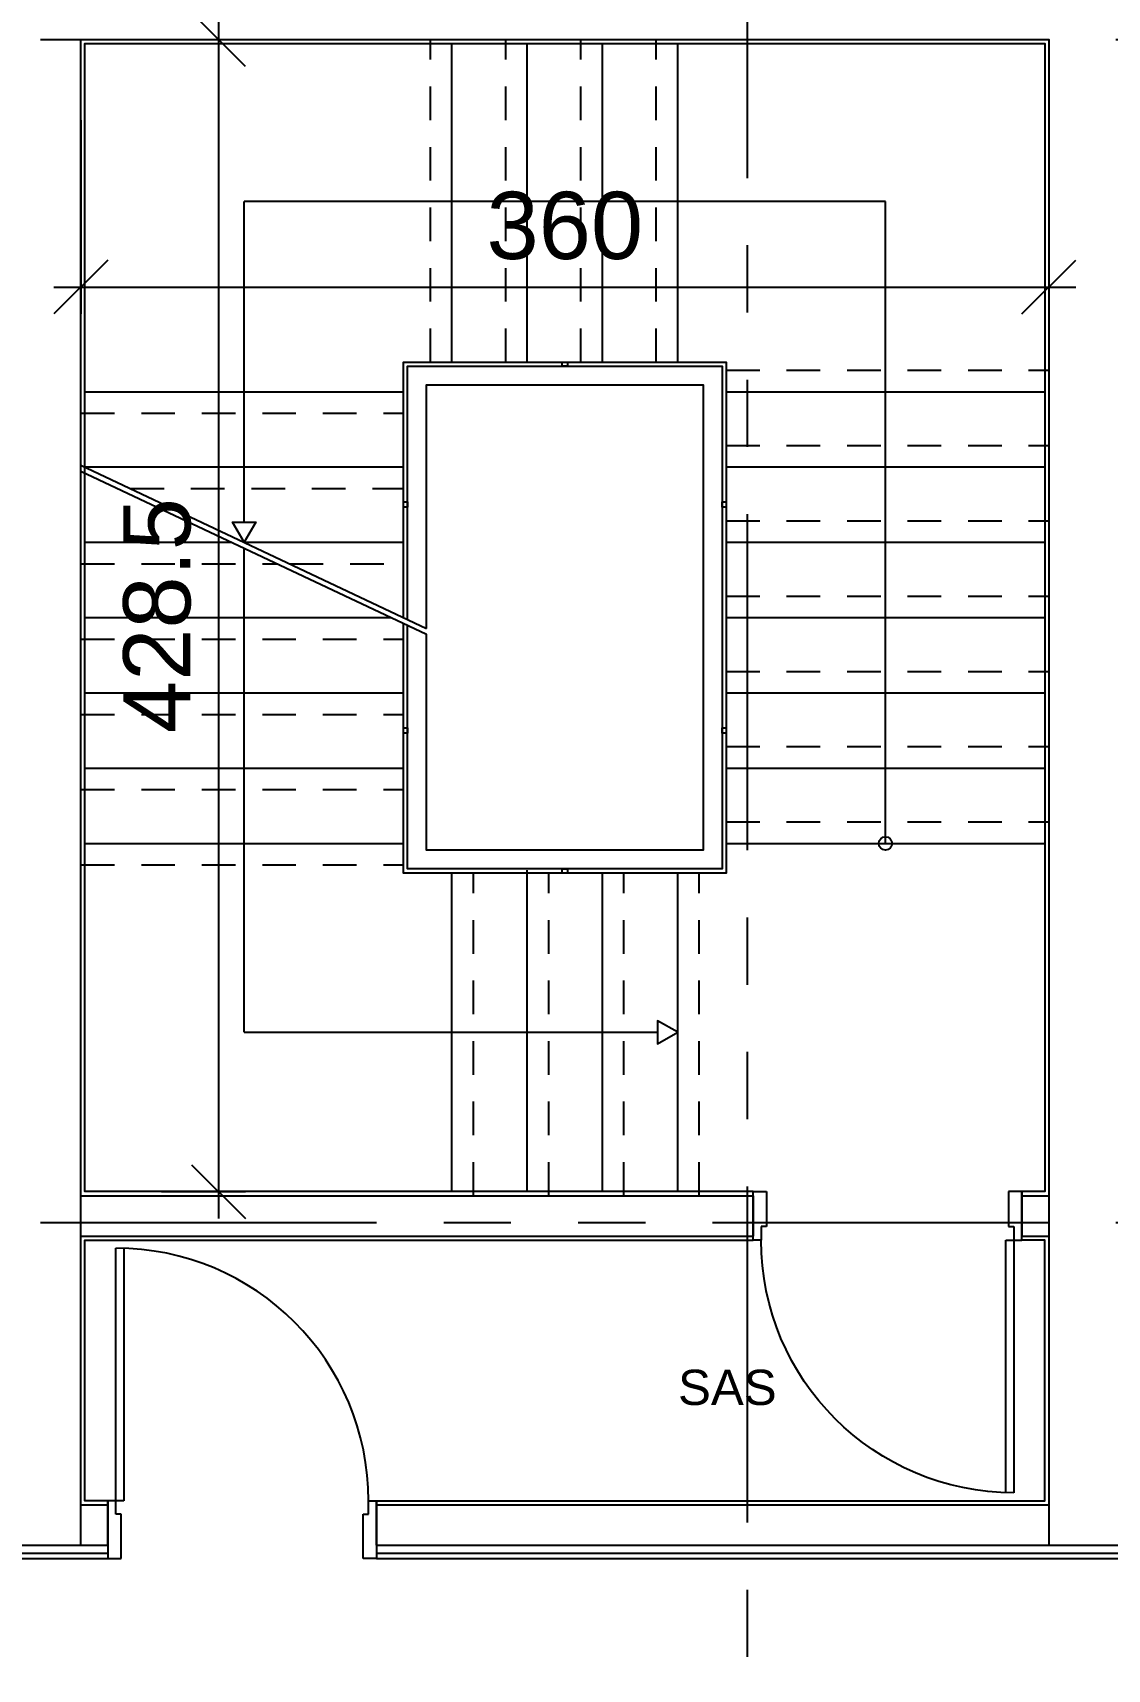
# Model space of a CAD drawing. Extents: x 453.8 to 514, y -2.6 to 70.8.
# Drawn here: x 475.44 to 479.43, y 11.19 to 17.27 of the extents above; entities that cross this region are included whole.
import ezdxf
from ezdxf.enums import TextEntityAlignment as Align

# ---------------------------------------------------------------- set-up
doc = ezdxf.new("R2010")
doc.units = 0
doc.header["$MEASUREMENT"] = 0
doc.header["$PDMODE"] = 35
doc.header["$PDSIZE"] = 0.3
doc.linetypes.add('AXIS_100$0$A-AXIS$0$PHANTOM', pattern=[2.5, 1.25, -0.25, 0.25, -0.25, 0.25, -0.25])
doc.linetypes.add('HIDDEN2', pattern=[0.1875, 0.125, -0.0625])
doc.layers.get('0').update_dxf_attribs({"linetype": 'CONTINUOUS'})
doc.layers.get('DEFPOINTS').update_dxf_attribs({"linetype": 'CONTINUOUS'})
for name, color, linetype in [('A-ANNO-IDTAG', 7, 'CONTINUOUS'), ('a-dim', 3, 'CONTINUOUS'), ('A-DOORS', 1, 'CONTINUOUS'), ('A-FLOR-HRAL', 15, 'CONTINUOUS'), ('A-FLOR-STRS', 40, 'CONTINUOUS'), ('A-FLOR-STRS-ARO', 1, 'CONTINUOUS'), ('A-PLASTER', 8, 'CONTINUOUS'), ('A-PORTE', 1, 'CONTINUOUS'), ('A-PROJ1H', 9, 'HIDDEN2'), ('A-sect-marble', 1, 'CONTINUOUS'), ('A-WALL', 4, 'CONTINUOUS'), ('AXIS_100$0$A-AXIS-100', 10, 'AXIS_100$0$A-AXIS$0$PHANTOM'), ('S-9-10TH$0$A-STR 9-10TH', 2, 'CONTINUOUS')]:
    doc.layers.add(name, color=color, linetype=linetype)
doc.styles.add('A100-STEXT', font='ARIAL.TTF', dxfattribs={"height": 0.25})
doc.styles.add('BLOCK', font='ARIAL.TTF', dxfattribs={"width": 0.8, "height": 0.25})
doc.dimstyles.new('A100-DIM', dxfattribs={"dimtxt": 0.25, "dimasz": 0.2, "dimexe": 0.1, "dimexo": 0.3, "dimgap": 0.1, "dimtad": 1, "dimlfac": 100, "dimdsep": 46, "dimtxsty": 'A100-STEXT', "dimblk1": 'OBLIQUE', "dimblk2": 'OBLIQUE', "dimsah": 1, "dimcen": -0.05, "dimdle": 0.1, "dimclrd": 15, "dimclre": 15, "dimclrt": 256, "dimadec": 0, "dimazin": 0, "dimtfac": 0.28, "dimtix": 1, "dimtmove": 2, "dimatfit": 3, "dimldrblk": 'OBLIQUE', "dimfxl": 0, "dimtolj": 1, "dimarcsym": 0})

# ---------------------------------------------------------------- blocks, each defined once
blk = doc.blocks.new('P100E18D')
at = {"layer": 'A-PORTE'}
for p, q in [((-0.18, -0.03), (-0.18, 0)), ((-0.18, 0), (0, 0)), ((0, 0), (0, -0.05)), ((-0.18, -0.03), (-1.12, -0.03)), ((-1.12, -0.06), (-0.18, -0.06)), ((-0.18, -0.06), (-0.18, -0.02)), ((-0.13, -0.03), (-0.18, -0.03)), ((-0.13, -0.05), (-0.13, -0.03)), ((0, -0.05), (-0.13, -0.05)), ((-0.18, -0.97), (-0.18, -1)), ((-0.13, -0.97), (-0.18, -0.97)), ((0, -0.95), (-0.13, -0.95)), ((-0.13, -0.95), (-0.13, -0.97)), ((0, -1), (0, -0.95)), ((-0.18, -1), (0, -1))]:
    blk.add_line(p, q, dxfattribs=at)
blk.add_arc((-0.18, -0.03), 0.94, 180, 270, dxfattribs=at)
blk = doc.blocks.new('P100E21.5D')
at = {"layer": 'A-PORTE'}
for p, q in [((0.03, 0.215), (0.03, 1.155)), ((0.06, 1.155), (0.06, 0.215)), ((0.03, 0.215), (0, 0.215)), ((0, 0.215), (0, 0)), ((0.06, 0.215), (0.02, 0.215)), ((0.03, 0.165), (0.03, 0.215)), ((0.97, 0.215), (1, 0.215)), ((0.97, 0.165), (0.97, 0.215)), ((1, 0.215), (1, 0)), ((0.05, 0.165), (0.03, 0.165)), ((0.05, 0), (0.05, 0.165)), ((0.95, 0), (0.95, 0.165)), ((0.95, 0.165), (0.97, 0.165)), ((0, 0), (0.05, 0)), ((1, 0), (0.95, 0))]:
    blk.add_line(p, q, dxfattribs=at)
blk.add_arc((0.03, 0.215), 0.94, 0, 90, dxfattribs=at)
blk = doc.blocks.new('_OBLIQUE')
at = {"color": 0, "linetype": 'ByBlock'}
blk.add_line((-0.5, -0.5), (0.5, 0.5), dxfattribs=at)
blk = doc.blocks.new('*D61')
at = {"layer": 'a-dim', "color": 15, "lineweight": -2}
for p, q in [((475.616, 16.95), (475.616, 16.229)), ((479.216, 16.95), (479.216, 16.229)), ((475.516, 16.329), (479.316, 16.329))]:
    blk.add_line(p, q, dxfattribs=at)
at = {"layer": 'DEFPOINTS', "color": 0}
for p in [(475.616, 17.25), (479.216, 17.25), (479.216, 16.329)]:
    blk.add_point(p, dxfattribs=at)
at = {"layer": 'a-dim', "color": 15, "lineweight": -2, "xscale": 0.2, "yscale": 0.2, "zscale": 0.2, "rotation": 180}
blk.add_blockref('_OBLIQUE', (475.616, 16.329), dxfattribs=at)
at = {"layer": 'a-dim', "color": 15, "lineweight": -2, "xscale": 0.2, "yscale": 0.2, "zscale": 0.2}
blk.add_blockref('_OBLIQUE', (479.216, 16.329), dxfattribs=at)
at = {"layer": 'a-dim', "insert": (477.416, 16.5567), "char_height": 0.25, "attachment_point": 5, "style": 'A100-STEXT'}
blk.add_mtext('\\A1;360', dxfattribs=at)
blk = doc.blocks.new('*D62')
at = {"layer": 'a-dim', "color": 15, "lineweight": -2}
for p, q in [((476.1278, 17.35), (476.1278, 12.865)), ((475.916, 17.25), (476.2278, 17.25)), ((475.916, 12.965), (476.2278, 12.965))]:
    blk.add_line(p, q, dxfattribs=at)
at = {"layer": 'DEFPOINTS', "color": 0}
for p in [(475.616, 17.25), (475.616, 12.965), (476.1278, 12.965)]:
    blk.add_point(p, dxfattribs=at)
at = {"layer": 'a-dim', "color": 15, "lineweight": -2, "xscale": 0.2, "yscale": 0.2, "zscale": 0.2}
for p, rotation in [((476.1278, 17.25), 90), ((476.1278, 12.965), 270)]:
    blk.add_blockref('_OBLIQUE', p, dxfattribs=dict(at, rotation=rotation))
at = {"layer": 'a-dim', "insert": (475.9002, 15.1075), "char_height": 0.25, "attachment_point": 5, "rotation": 90, "style": 'A100-STEXT'}
blk.add_mtext('\\A1;428.5', dxfattribs=at)

msp = doc.modelspace()

# ---------------------------------------------------------------- linework, layer by layer
at = {"layer": 'A-FLOR-HRAL'}
for p, q in [((475.61599, 15.66709), (476.90099, 15.05983)), ((475.61599, 15.64496), (476.90099, 15.0377))]:
    msp.add_line(p, q, dxfattribs=at)
for points in [[(476.81599, 15.1), (476.81599, 16.05), (478.01599, 16.05), (478.01599, 14.15), (476.81599, 14.15), (476.81599, 15.07787)], [(476.83099, 15.09291), (476.83099, 16.035), (478.00099, 16.035), (478.00099, 14.165), (476.83099, 14.165), (476.83099, 15.07078)], [(476.90099, 15.05983), (476.90099, 15.965), (477.93099, 15.965), (477.93099, 14.235), (476.90099, 14.235), (476.90099, 15.0377)]]:
    msp.add_lwpolyline(points, dxfattribs=at)
for points in [[(477.42599, 16.035), (477.40599, 16.035), (477.40599, 16.05), (477.42599, 16.05)], [(476.81599, 15.51), (476.81599, 15.53), (476.83099, 15.53), (476.83099, 15.51)], [(478.00099, 15.51), (478.00099, 15.53), (478.01599, 15.53), (478.01599, 15.51)], [(476.81599, 14.67), (476.81599, 14.69), (476.83099, 14.69), (476.83099, 14.67)], [(478.00099, 14.67), (478.00099, 14.69), (478.01599, 14.69), (478.01599, 14.67)], [(477.42599, 14.15), (477.40599, 14.15), (477.40599, 14.165), (477.42599, 14.165)]]:
    msp.add_lwpolyline(points, close=True, dxfattribs=at)
at = {"layer": 'A-FLOR-STRS'}
for p, q in [((476.99599, 16.05), (476.99599, 17.235)), ((477.27599, 16.05), (477.27599, 17.235)), ((477.55599, 16.05), (477.55599, 17.235)), ((477.83599, 16.05), (477.83599, 17.235)), ((475.63099, 15.94), (476.81599, 15.94)), ((478.01599, 15.94), (479.20099, 15.94)), ((475.63099, 15.66), (476.81599, 15.66)), ((478.01599, 15.66), (479.20099, 15.66)), ((475.63099, 15.38), (476.17665, 15.38)), ((476.22349, 15.38), (476.81599, 15.38)), ((478.01599, 15.38), (479.20099, 15.38)), ((475.63099, 15.1), (476.76915, 15.1)), ((478.01599, 15.1), (479.20099, 15.1)), ((475.63099, 14.82), (476.81599, 14.82)), ((478.01599, 14.82), (479.20099, 14.82)), ((475.63099, 14.54), (476.81599, 14.54)), ((478.01599, 14.54), (479.20099, 14.54)), ((475.63099, 14.26), (476.81599, 14.26)), ((478.01599, 14.26), (479.20099, 14.26)), ((476.99599, 12.965), (476.99599, 14.15)), ((477.27599, 12.965), (477.27599, 14.16)), ((477.55599, 12.965), (477.55599, 14.15)), ((477.83599, 12.965), (477.83599, 14.15))]:
    msp.add_line(p, q, dxfattribs=at)
at = {"layer": 'A-FLOR-STRS-ARO'}
for p, q in [((478.60849, 16.6475), (476.22349, 16.6475)), ((476.22349, 15.455), (476.22349, 16.6475)), ((478.60849, 14.26), (478.60849, 16.6475)), ((476.22349, 13.5575), (476.22349, 15.35787)), ((476.22349, 13.5575), (477.76099, 13.5575))]:
    msp.add_line(p, q, dxfattribs=at)
for points in [[(476.22349, 15.38), (476.18019, 15.455), (476.26679, 15.455)], [(477.83599, 13.5575), (477.76099, 13.6008), (477.76099, 13.5142)]]:
    msp.add_lwpolyline(points, close=True, dxfattribs=at)
msp.add_circle((478.60849, 14.26), 0.025, dxfattribs=at)
at = {"layer": 'A-PLASTER'}
for points in [[(478.11599, 12.95), (478.11599, 12.965), (475.63099, 12.965), (475.63099, 17.235), (479.20099, 17.235), (479.20099, 12.965), (479.11599, 12.965), (479.11599, 12.95)], [(478.11599, 12.95), (478.11599, 12.965), (475.63099, 12.965), (475.63099, 17.235), (479.20099, 17.235), (479.20099, 12.965), (479.11599, 12.965), (479.11599, 12.95)], [(475.71599, 11.8), (475.71599, 11.815), (475.63099, 11.815), (475.63099, 12.785), (478.11599, 12.785), (478.11599, 12.8)], [(476.71599, 11.8), (476.71599, 11.815), (479.20099, 11.815), (479.20099, 12.785), (479.11599, 12.785), (479.11599, 12.8)]]:
    msp.add_lwpolyline(points, dxfattribs=at)
at = {"layer": 'A-PROJ1H'}
for p, q in [((476.91599, 16.05), (476.91599, 17.25)), ((477.19599, 16.05), (477.19599, 17.25)), ((477.47599, 16.05), (477.47599, 17.25)), ((477.75599, 16.05), (477.75599, 17.25)), ((478.01599, 16.02), (479.21599, 16.02)), ((475.61599, 15.86), (476.81599, 15.86)), ((478.01599, 15.74), (479.21599, 15.74)), ((475.80027, 15.58), (476.81599, 15.58)), ((478.01599, 15.46), (479.21599, 15.46)), ((475.61599, 15.3), (476.34594, 15.3)), ((476.39277, 15.3), (476.81599, 15.3)), ((478.01599, 15.18), (479.21599, 15.18)), ((475.61599, 15.02), (476.81599, 15.02)), ((478.01599, 14.9), (479.21599, 14.9)), ((475.61599, 14.74), (476.81599, 14.74)), ((478.01599, 14.62), (479.21599, 14.62)), ((475.61599, 14.46), (476.81599, 14.46)), ((478.01599, 14.34), (479.21599, 14.34)), ((475.61599, 14.18), (476.81599, 14.18)), ((477.07599, 12.95), (477.07599, 14.15)), ((477.35599, 12.95), (477.35599, 14.15)), ((477.63599, 12.95), (477.63599, 14.15)), ((477.91599, 12.95), (477.91599, 14.15))]:
    msp.add_line(p, q, dxfattribs=at)
at = {"layer": 'A-sect-marble'}
for points in [[(475.31599, 11.8), (475.26599, 11.8), (475.26599, 11.6), (475.71599, 11.6)], [(475.31599, 11.78), (475.28599, 11.78), (475.28599, 11.62), (475.71599, 11.62)], [(476.71599, 11.6), (479.56599, 11.6), (479.56599, 11.8), (479.51599, 11.8)], [(476.71599, 11.62), (479.54599, 11.62), (479.54599, 11.78), (479.51599, 11.78)]]:
    msp.add_lwpolyline(points, dxfattribs=at)
at = {"layer": 'A-WALL'}
for p, q in [((475.61599, 12.95), (478.11599, 12.95)), ((478.11599, 12.95), (478.11599, 12.8)), ((479.11599, 12.95), (479.21599, 12.95)), ((479.11599, 12.95), (479.11599, 12.8)), ((475.61599, 12.8), (478.11599, 12.8)), ((475.61599, 12.8), (478.11599, 12.8)), ((479.11599, 12.8), (479.21599, 12.8)), ((475.61599, 11.8), (475.71599, 11.8)), ((475.71599, 11.65), (475.71599, 11.8)), ((476.71599, 11.65), (476.71599, 11.8)), ((476.71599, 11.8), (479.21599, 11.8)), ((475.61599, 11.65), (475.71599, 11.65)), ((476.71599, 11.65), (479.21599, 11.65)), ((476.71599, 11.65), (479.21599, 11.65))]:
    msp.add_line(p, q, dxfattribs=at)
at = {"layer": 'AXIS_100$0$A-AXIS-100'}
for p, q in [((478.09381, 32.98435), (478.09381, -1.8346)), ((460.46544, 17.25), (486.79381, 17.25)), ((460.46544, 12.85), (507.67478, 12.85))]:
    msp.add_line(p, q, dxfattribs=at)
at = {"layer": 'S-9-10TH$0$A-STR 9-10TH'}
msp.add_lwpolyline([(475.31599, 19.53), (475.31599, 11.65), (475.61599, 11.65), (475.61599, 17.25), (479.21599, 17.25), (479.21599, 11.65), (479.51599, 11.65), (479.51599, 19.53), (479.21599, 19.53), (479.21599, 17.55), (475.61599, 17.55), (475.61599, 19.53)], close=True, dxfattribs=at)

# ---------------------------------------------------------------- block references
at = {"layer": 'A-DOORS', "xscale": -1, "rotation": 270}
msp.add_blockref('P100E18D', (479.11599, 12.965), dxfattribs=at)
at = {"layer": 'A-DOORS'}
msp.add_blockref('P100E21.5D', (475.71599, 11.6), dxfattribs=at)

# ---------------------------------------------------------------- texts
at = {"layer": 'A-ANNO-IDTAG', "color": 7, "style": 'BLOCK'}
msp.add_text('SAS', height=0.13125, dxfattribs=at).set_placement((478.02046, 12.23719), align=Align.MIDDLE)

# ---------------------------------------------------------------- dimensions: what is measured, and where the dimension line sits
at = {"layer": 'a-dim'}
for p2, distance, picture, middle in [((475.61599, 12.965), 0.51181, '*D62', (475.90016, 15.1075)), ((479.21599, 17.25), -0.92103, '*D61', (477.41599, 16.5567))]:
    dim = msp.add_aligned_dim(p1=(475.61599, 17.25), p2=p2, distance=distance, dimstyle='A100-DIM', dxfattribs=at)
    dim.commit()
    dim.dimension.update_dxf_attribs({"geometry": picture, "text_midpoint": middle})

doc.saveas('drawing.dxf')
